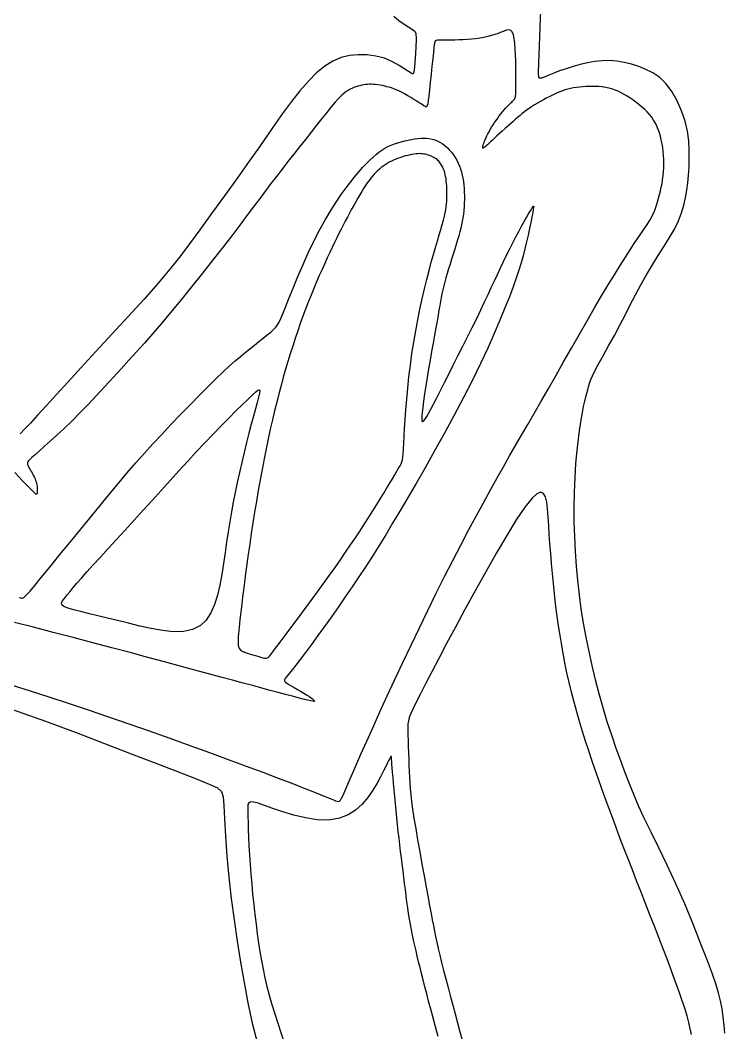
# Model space of a CAD drawing. Extents: x 22 to 188, y 36 to 263.
# Drawn here: x 82.2 to 126.7, y 149.8 to 213.8 of the extents above; entities that cross this region are included whole.
import ezdxf

# ---------------------------------------------------------------- set-up
doc = ezdxf.new("R2010")
doc.units = 0
doc.layers.add('1', color=7, linetype='Continuous')

msp = doc.modelspace()

# ---------------------------------------------------------------- linework, layer by layer
at = {"layer": '1', "color": 7, "linetype": 'Continuous'}
for points in [[(126.665, 149.748), (126.625, 150.253), (126.569, 150.767), (126.495, 151.282), (126.397, 151.792), (126.269, 152.304), (126.096, 152.865), (125.861, 153.538), (125.546, 154.383), (125.14, 155.436), (124.662, 156.641), (124.135, 157.917), (123.584, 159.184), (123.033, 160.373), (122.501, 161.466), (122.009, 162.458), (121.577, 163.342), (121.217, 164.122), (120.913, 164.831), (120.64, 165.512), (120.374, 166.208), (120.096, 166.953), (119.81, 167.745), (119.523, 168.575), (119.245, 169.432), (118.983, 170.307), (118.738, 171.194), (118.508, 172.088), (118.293, 172.984), (118.092, 173.878), (117.907, 174.77), (117.742, 175.662), (117.599, 176.555), (117.479, 177.453), (117.38, 178.356), (117.301, 179.268), (117.238, 180.191), (117.19, 181.127), (117.159, 182.069), (117.149, 183.012), (117.164, 183.947), (117.204, 184.866), (117.266, 185.749), (117.341, 186.573), (117.423, 187.315), (117.506, 187.958), (117.588, 188.507), (117.669, 188.971), (117.747, 189.359), (117.821, 189.683), (117.89, 189.954), (117.952, 190.187), (118.006, 190.396), (118.053, 190.597), (118.117, 190.822), (118.222, 191.105), (118.394, 191.478), (118.651, 191.965), (118.973, 192.543), (119.328, 193.178), (119.69, 193.835), (120.033, 194.488), (120.363, 195.133), (120.689, 195.773), (121.022, 196.41), (121.37, 197.046), (121.729, 197.677), (122.096, 198.296), (122.465, 198.897), (122.828, 199.475), (123.173, 200.03), (123.482, 200.565), (123.742, 201.08), (123.94, 201.579), (124.085, 202.064), (124.191, 202.541), (124.269, 203.014), (124.331, 203.487), (124.379, 203.969), (124.411, 204.468), (124.426, 204.993), (124.422, 205.551), (124.386, 206.139), (124.303, 206.754), (124.158, 207.39), (123.941, 208.038), (123.661, 208.67), (123.328, 209.251), (122.955, 209.749), (122.554, 210.138), (122.13, 210.432), (121.688, 210.656), (121.235, 210.831), (120.774, 210.978), (120.308, 211.094), (119.841, 211.173), (119.375, 211.21), (118.912, 211.201), (118.451, 211.151), (117.992, 211.069), (117.534, 210.961), (117.079, 210.835), (116.638, 210.699), (116.229, 210.559), (115.866, 210.421), (115.561, 210.293), (115.317, 210.186), (115.132, 210.111), (115.005, 210.079), (114.92, 210.14), (114.92, 210.14), (114.905, 210.428), (114.929, 211.074), (114.965, 212.129), (115.003, 213.333), (115.039, 214.35)], [(105.759, 214.022), (106.078, 213.751), (106.401, 213.516), (106.698, 213.323), (106.934, 213.181), (107.081, 213.074), (107.151, 212.912), (107.165, 212.579), (107.142, 212.015), (107.1, 211.358), (107.057, 210.798), (107.023, 210.481), (106.988, 210.365), (106.934, 210.367), (106.842, 210.415), (106.689, 210.511), (106.448, 210.667), (106.102, 210.89), (105.668, 211.136), (105.168, 211.353), (104.627, 211.499), (104.065, 211.57), (103.503, 211.577), (102.957, 211.523), (102.427, 211.395), (101.907, 211.176), (101.392, 210.853), (100.877, 210.43), (100.357, 209.912), (99.827, 209.306), (99.284, 208.621), (98.723, 207.861), (98.285, 207.242), (97.807, 206.554), (97.261, 205.769), (96.62, 204.856), (95.87, 203.803), (95.057, 202.674), (94.244, 201.55), (93.491, 200.515), (92.838, 199.622), (92.232, 198.817), (91.598, 198.019), (90.862, 197.147), (89.973, 196.143), (88.976, 195.046), (87.939, 193.919), (86.93, 192.827), (86.007, 191.821), (85.179, 190.914), (84.445, 190.108), (83.803, 189.404), (83.252, 188.803), (82.791, 188.306), (82.423, 187.911), (82.147, 187.618)], [(81.633, 171.742), (82.773, 171.383), (83.958, 171.002), (85.184, 170.6), (86.442, 170.18), (87.723, 169.745), (89.015, 169.299), (90.309, 168.847), (91.595, 168.392), (92.863, 167.938), (94.101, 167.489), (95.295, 167.052), (96.428, 166.632), (97.485, 166.237), (98.449, 165.873), (99.304, 165.546), (100.034, 165.263), (100.629, 165.028), (101.1, 164.84), (101.463, 164.691), (101.736, 164.579), (101.935, 164.497), (102.077, 164.44), (102.179, 164.405), (102.256, 164.389), (102.321, 164.404), (102.385, 164.466), (102.459, 164.59), (102.555, 164.792), (102.683, 165.086), (102.856, 165.489), (103.081, 166.01), (103.357, 166.644), (103.679, 167.376), (104.043, 168.196), (104.444, 169.092), (104.877, 170.05), (105.339, 171.059), (105.824, 172.107), (106.328, 173.182), (106.846, 174.275), (107.373, 175.374), (107.904, 176.468), (108.436, 177.546), (108.962, 178.598), (109.479, 179.614), (109.985, 180.592), (110.478, 181.528), (110.955, 182.422), (111.416, 183.273), (111.858, 184.077), (112.28, 184.834), (112.681, 185.545), (113.068, 186.223), (113.448, 186.882), (113.828, 187.54), (114.217, 188.211), (114.622, 188.91), (115.05, 189.654), (115.507, 190.453), (115.986, 191.296), (116.481, 192.165), (116.982, 193.045), (117.481, 193.918), (117.97, 194.769), (118.442, 195.58), (118.888, 196.338), (119.306, 197.039), (119.696, 197.681), (120.056, 198.265), (120.384, 198.788), (120.68, 199.25), (120.942, 199.649), (121.169, 199.987), (121.365, 200.271), (121.534, 200.513), (121.68, 200.724), (121.807, 200.913), (121.919, 201.092), (122.019, 201.27), (122.113, 201.457), (122.2, 201.654), (122.28, 201.859), (122.355, 202.071), (122.425, 202.29), (122.49, 202.514), (122.55, 202.743), (122.606, 202.975), (122.657, 203.21), (122.702, 203.449), (122.741, 203.691), (122.772, 203.936), (122.795, 204.185), (122.81, 204.437), (122.814, 204.693), (122.81, 204.95), (122.796, 205.207), (122.774, 205.462), (122.743, 205.713), (122.704, 205.959), (122.657, 206.198), (122.602, 206.428), (122.539, 206.65), (122.465, 206.863), (122.381, 207.068), (122.284, 207.265), (122.173, 207.454), (122.048, 207.637), (121.907, 207.812), (121.753, 207.981), (121.588, 208.143), (121.414, 208.298), (121.233, 208.445), (121.049, 208.586), (120.863, 208.72), (120.677, 208.847), (120.491, 208.967), (120.304, 209.077), (120.116, 209.178), (119.926, 209.269), (119.733, 209.348), (119.536, 209.415), (119.336, 209.469), (119.133, 209.511), (118.927, 209.542), (118.719, 209.563), (118.511, 209.575), (118.304, 209.58), (118.097, 209.578), (117.893, 209.571), (117.691, 209.557), (117.493, 209.538), (117.299, 209.514), (117.11, 209.483), (116.926, 209.446), (116.749, 209.403), (116.577, 209.354), (116.411, 209.299), (116.247, 209.237), (116.084, 209.169), (115.919, 209.094), (115.75, 209.012), (115.575, 208.924), (115.392, 208.828), (115.204, 208.728), (115.015, 208.623), (114.826, 208.514), (114.642, 208.404), (114.465, 208.294), (114.299, 208.184), (114.146, 208.076), (114.003, 207.968), (113.865, 207.859), (113.73, 207.746), (113.594, 207.627), (113.452, 207.501), (113.3, 207.366), (113.137, 207.221), (112.965, 207.068), (112.789, 206.911), (112.612, 206.753), (112.439, 206.598), (112.274, 206.45), (112.121, 206.311), (111.984, 206.184), (111.863, 206.071), (111.757, 205.972), (111.666, 205.887), (111.588, 205.816), (111.524, 205.76), (111.472, 205.718), (111.432, 205.692), (111.402, 205.68), (111.383, 205.682), (111.373, 205.697), (111.371, 205.725), (111.376, 205.764), (111.387, 205.814), (111.405, 205.875), (111.428, 205.946), (111.457, 206.027), (111.493, 206.117), (111.535, 206.218), (111.585, 206.327), (111.641, 206.446), (111.705, 206.574), (111.777, 206.709), (111.854, 206.849), (111.938, 206.994), (112.026, 207.14), (112.12, 207.288), (112.217, 207.434), (112.318, 207.577), (112.42, 207.717), (112.523, 207.85), (112.625, 207.977), (112.725, 208.096), (112.821, 208.205), (112.911, 208.303), (112.995, 208.389), (113.071, 208.464), (113.141, 208.53), (113.203, 208.588), (113.258, 208.64), (113.305, 208.687), (113.346, 208.732), (113.378, 208.775), (113.404, 208.82), (113.424, 208.868), (113.439, 208.923), (113.45, 208.988), (113.458, 209.064), (113.464, 209.155), (113.468, 209.263), (113.471, 209.393), (113.473, 209.548), (113.473, 209.733), (113.473, 209.95), (113.471, 210.205), (113.468, 210.502), (113.465, 210.84), (113.458, 211.206), (113.447, 211.582), (113.428, 211.951), (113.401, 212.295), (113.363, 212.596), (113.311, 212.836), (113.233, 213.025), (113.233, 213.025), (113.134, 213.126), (113.016, 213.156), (112.879, 213.134), (112.723, 213.078), (112.548, 213.004), (112.356, 212.928), (112.148, 212.855), (111.925, 212.787), (111.69, 212.723), (111.444, 212.667), (111.188, 212.62), (110.925, 212.583), (110.658, 212.554), (110.391, 212.534), (110.126, 212.52), (109.868, 212.512), (109.619, 212.507), (109.384, 212.506), (109.165, 212.506), (108.966, 212.506), (108.791, 212.505), (108.642, 212.502), (108.524, 212.496), (108.438, 212.482), (108.379, 212.446), (108.338, 212.37), (108.309, 212.237), (108.283, 212.029), (108.254, 211.728), (108.215, 211.327), (108.168, 210.852), (108.116, 210.342), (108.063, 209.833), (108.012, 209.363), (107.966, 208.969), (107.927, 208.678), (107.895, 208.482), (107.867, 208.364), (107.841, 208.304), (107.814, 208.286), (107.785, 208.292), (107.751, 208.306), (107.708, 208.329), (107.651, 208.361), (107.577, 208.407), (107.48, 208.468), (107.356, 208.546), (107.204, 208.642), (107.028, 208.752), (106.837, 208.869), (106.638, 208.988), (106.44, 209.102), (106.25, 209.206), (106.074, 209.294), (105.911, 209.367), (105.758, 209.428), (105.611, 209.479), (105.468, 209.523), (105.325, 209.561), (105.18, 209.597), (105.033, 209.628), (104.887, 209.656), (104.743, 209.679), (104.602, 209.696), (104.467, 209.708), (104.337, 209.713), (104.213, 209.712), (104.092, 209.705), (103.972, 209.693), (103.853, 209.675), (103.733, 209.652), (103.611, 209.624), (103.486, 209.591), (103.361, 209.552), (103.235, 209.507), (103.111, 209.456), (102.988, 209.398), (102.867, 209.33), (102.742, 209.247), (102.605, 209.138), (102.45, 208.996), (102.27, 208.81), (102.057, 208.574), (101.807, 208.28), (101.523, 207.935), (101.211, 207.548), (100.877, 207.128), (100.527, 206.685), (100.167, 206.226), (99.801, 205.761), (99.433, 205.292), (99.065, 204.823), (98.701, 204.355), (98.343, 203.891), (97.994, 203.433), (97.653, 202.98), (97.307, 202.518), (96.943, 202.029), (96.543, 201.497), (96.094, 200.903), (95.579, 200.23), (94.989, 199.469), (94.342, 198.642), (93.661, 197.78), (92.969, 196.913), (92.29, 196.072), (91.646, 195.287), (91.056, 194.582), (90.512, 193.945), (90, 193.359), (89.508, 192.807), (89.023, 192.269), (88.531, 191.729), (88.023, 191.173), (87.502, 190.606), (86.974, 190.039), (86.446, 189.481), (85.924, 188.943), (85.416, 188.434), (84.928, 187.963), (84.468, 187.535), (84.046, 187.152), (83.668, 186.817), (83.346, 186.535), (83.086, 186.306), (82.894, 186.133), (82.762, 186.007), (82.679, 185.918), (82.634, 185.857), (82.615, 185.812), (82.611, 185.775), (82.614, 185.737), (82.62, 185.695), (82.632, 185.649), (82.65, 185.598), (82.675, 185.54), (82.707, 185.476), (82.748, 185.405), (82.795, 185.327), (82.846, 185.244), (82.898, 185.155), (82.951, 185.063), (83.001, 184.968), (83.046, 184.872), (83.087, 184.775), (83.123, 184.678), (83.153, 184.583), (83.179, 184.491), (83.198, 184.404), (83.213, 184.322), (83.222, 184.246), (83.227, 184.176), (83.229, 184.111), (83.229, 184.051), (83.227, 183.998), (83.223, 183.95), (83.219, 183.908), (83.213, 183.872), (83.204, 183.843), (83.194, 183.821), (83.181, 183.806), (83.162, 183.802), (83.119, 183.828), (83.031, 183.906), (82.877, 184.058), (82.635, 184.307), (82.284, 184.675), (81.811, 185.176)], [(82.076, 177.281), (82.182, 177.257), (82.249, 177.245), (82.294, 177.245), (82.329, 177.254), (82.373, 177.278), (82.446, 177.338), (82.571, 177.465), (82.77, 177.688), (83.065, 178.035), (83.48, 178.535), (84.028, 179.206), (84.681, 180.011), (85.405, 180.905), (86.163, 181.84), (86.92, 182.768), (87.639, 183.643), (88.293, 184.428), (88.893, 185.134), (89.454, 185.782), (89.996, 186.393), (90.536, 186.988), (91.092, 187.587), (91.676, 188.207), (92.278, 188.837), (92.881, 189.459), (93.469, 190.057), (94.026, 190.615), (94.535, 191.115), (94.984, 191.545), (95.381, 191.913), (95.735, 192.231), (96.059, 192.51), (96.362, 192.762), (96.657, 193), (96.95, 193.232), (97.237, 193.457), (97.509, 193.672), (97.76, 193.874), (97.981, 194.057), (98.163, 194.218), (98.304, 194.36), (98.416, 194.503), (98.515, 194.675), (98.62, 194.903), (98.747, 195.214), (98.914, 195.635), (99.132, 196.184), (99.398, 196.837), (99.7, 197.561), (100.029, 198.325), (100.376, 199.096), (100.731, 199.839), (101.085, 200.53), (101.435, 201.163), (101.778, 201.742), (102.111, 202.268), (102.433, 202.745), (102.74, 203.173), (103.031, 203.557), (103.305, 203.899), (103.563, 204.203), (103.806, 204.473), (104.033, 204.712), (104.246, 204.924), (104.446, 205.112), (104.636, 205.279), (104.82, 205.427), (105.002, 205.557), (105.188, 205.673), (105.381, 205.774), (105.583, 205.865), (105.794, 205.945), (106.011, 206.016), (106.229, 206.078), (106.447, 206.133), (106.662, 206.181), (106.87, 206.223), (107.072, 206.258), (107.268, 206.285), (107.459, 206.303), (107.644, 206.31), (107.824, 206.305), (108, 206.287), (108.171, 206.255), (108.338, 206.208), (108.501, 206.144), (108.661, 206.064), (108.817, 205.966), (108.971, 205.85), (109.12, 205.718), (109.263, 205.572), (109.397, 205.415), (109.522, 205.251), (109.636, 205.08), (109.736, 204.907), (109.825, 204.73), (109.902, 204.548), (109.969, 204.363), (110.027, 204.171), (110.076, 203.974), (110.117, 203.771), (110.151, 203.561), (110.178, 203.346), (110.198, 203.125), (110.211, 202.9), (110.217, 202.671), (110.217, 202.438), (110.21, 202.203), (110.197, 201.967), (110.177, 201.733), (110.152, 201.503), (110.121, 201.277), (110.084, 201.056), (110.041, 200.837), (109.991, 200.615), (109.932, 200.384), (109.865, 200.14), (109.788, 199.877), (109.702, 199.593), (109.608, 199.291), (109.509, 198.98), (109.41, 198.664), (109.312, 198.352), (109.218, 198.049), (109.131, 197.76), (109.052, 197.485), (108.98, 197.222), (108.914, 196.968), (108.854, 196.721), (108.8, 196.48), (108.752, 196.24), (108.706, 195.993), (108.66, 195.73), (108.611, 195.441), (108.555, 195.117), (108.49, 194.747), (108.414, 194.327), (108.328, 193.861), (108.236, 193.359), (108.14, 192.831), (108.043, 192.286), (107.948, 191.734), (107.858, 191.184), (107.774, 190.651), (107.699, 190.148), (107.635, 189.69), (107.584, 189.292), (107.548, 188.968), (107.528, 188.728), (107.522, 188.564), (107.53, 188.463), (107.548, 188.413), (107.576, 188.401), (107.61, 188.415), (107.65, 188.446), (107.699, 188.501), (107.763, 188.59), (107.848, 188.725), (107.956, 188.915), (108.095, 189.172), (108.267, 189.502), (108.47, 189.9), (108.7, 190.355), (108.952, 190.859), (109.224, 191.401), (109.511, 191.972), (109.809, 192.562), (110.113, 193.161), (110.415, 193.76), (110.71, 194.348), (110.992, 194.916), (111.255, 195.454), (111.494, 195.955), (111.713, 196.423), (111.917, 196.866), (112.111, 197.289), (112.301, 197.701), (112.491, 198.108), (112.685, 198.514), (112.882, 198.918), (113.08, 199.315), (113.276, 199.699), (113.468, 200.068), (113.653, 200.416), (113.829, 200.738), (113.992, 201.032), (114.141, 201.294), (114.272, 201.521), (114.383, 201.709), (114.471, 201.855), (114.535, 201.956), (114.575, 202.006), (114.593, 202.001), (114.591, 201.935), (114.571, 201.804), (114.533, 201.601), (114.481, 201.325), (114.415, 200.988), (114.337, 200.603), (114.248, 200.184), (114.149, 199.747), (114.042, 199.304), (113.928, 198.866), (113.801, 198.422), (113.657, 197.957), (113.488, 197.456), (113.289, 196.904), (113.055, 196.285), (112.78, 195.587), (112.462, 194.812), (112.098, 193.963), (111.688, 193.046), (111.229, 192.063), (110.719, 191.02), (110.159, 189.924), (109.563, 188.797), (108.949, 187.664), (108.332, 186.551), (107.729, 185.481), (107.158, 184.481), (106.63, 183.568), (106.141, 182.736), (105.683, 181.968), (105.247, 181.25), (104.823, 180.566), (104.404, 179.903), (103.981, 179.247), (103.554, 178.597), (103.124, 177.954), (102.691, 177.317), (102.256, 176.688), (101.819, 176.068), (101.383, 175.458), (100.956, 174.871), (100.55, 174.319), (100.174, 173.814), (99.839, 173.371), (99.556, 173.001), (99.332, 172.714), (99.161, 172.501), (99.037, 172.347), (98.951, 172.241), (98.896, 172.167), (98.862, 172.114), (98.844, 172.068), (98.845, 172.025), (98.869, 171.98), (98.92, 171.929), (99.003, 171.868), (99.121, 171.792), (99.278, 171.699), (99.462, 171.592), (99.663, 171.477), (99.867, 171.36), (100.063, 171.245), (100.239, 171.137), (100.384, 171.042), (100.499, 170.96), (100.588, 170.89), (100.654, 170.831), (100.7, 170.784), (100.73, 170.748), (100.744, 170.722), (100.736, 170.708), (100.697, 170.708), (100.616, 170.722), (100.485, 170.751), (100.295, 170.799), (100.039, 170.864), (99.721, 170.947), (99.346, 171.045), (98.923, 171.157), (98.456, 171.28), (97.953, 171.414), (97.418, 171.557), (96.845, 171.71), (96.229, 171.875), (95.562, 172.055), (94.837, 172.25), (94.048, 172.464), (93.189, 172.696), (92.262, 172.947), (91.27, 173.215), (90.217, 173.498), (89.107, 173.796), (87.942, 174.106), (86.73, 174.426), (85.488, 174.752), (84.237, 175.078), (82.999, 175.397), (81.794, 175.703)], [(124.56, 149.675), (124.49, 150.034), (124.398, 150.422), (124.281, 150.85), (124.137, 151.324), (123.964, 151.851), (123.765, 152.426), (123.543, 153.044), (123.301, 153.695), (123.045, 154.375), (122.776, 155.075), (122.5, 155.789), (122.219, 156.51), (121.937, 157.232), (121.656, 157.951), (121.376, 158.666), (121.099, 159.375), (120.827, 160.075), (120.559, 160.763), (120.298, 161.439), (120.045, 162.099), (119.801, 162.743), (119.564, 163.371), (119.335, 163.988), (119.113, 164.596), (118.896, 165.197), (118.684, 165.796), (118.477, 166.394), (118.273, 166.994), (118.072, 167.599), (117.875, 168.208), (117.683, 168.821), (117.497, 169.437), (117.318, 170.055), (117.148, 170.674), (116.987, 171.293), (116.836, 171.912), (116.697, 172.53), (116.568, 173.147), (116.45, 173.764), (116.341, 174.383), (116.24, 175.004), (116.148, 175.627), (116.062, 176.255), (115.982, 176.887), (115.909, 177.523), (115.84, 178.162), (115.777, 178.799), (115.72, 179.431), (115.668, 180.053), (115.621, 180.663), (115.58, 181.258), (115.545, 181.832), (115.513, 182.38), (115.475, 182.881), (115.42, 183.311), (115.337, 183.645), (115.213, 183.862), (115.039, 183.935), (114.802, 183.842), (114.492, 183.559), (114.039, 182.986), (114.039, 182.986), (113.497, 182.184), (112.889, 181.204), (112.238, 180.096), (111.566, 178.913), (110.896, 177.703), (110.25, 176.519), (109.647, 175.404), (109.094, 174.371), (108.594, 173.428), (108.148, 172.579), (107.76, 171.832), (107.433, 171.192), (107.169, 170.667), (106.969, 170.258), (106.826, 169.942), (106.731, 169.696), (106.675, 169.491), (106.647, 169.303), (106.64, 169.106), (106.644, 168.873), (106.651, 168.585), (106.66, 168.248), (106.67, 167.875), (106.682, 167.48), (106.695, 167.074), (106.709, 166.671), (106.724, 166.284), (106.741, 165.92), (106.761, 165.567), (106.789, 165.207), (106.827, 164.823), (106.877, 164.396), (106.944, 163.909), (107.031, 163.344), (107.138, 162.691), (107.261, 161.971), (107.395, 161.211), (107.534, 160.439), (107.672, 159.684), (107.803, 158.972), (107.92, 158.333), (108.021, 157.786), (108.108, 157.319), (108.184, 156.913), (108.254, 156.548), (108.323, 156.205), (108.395, 155.863), (108.475, 155.503), (108.565, 155.11), (108.666, 154.68), (108.779, 154.217), (108.903, 153.72), (109.037, 153.193), (109.181, 152.637), (109.335, 152.053), (109.478, 151.521), (109.627, 150.973), (109.78, 150.41), (109.935, 149.836), (110.09, 149.254)], [(81.654, 170.2), (83.743, 169.459), (85.682, 168.74), (87.484, 168.053), (89.16, 167.406), (90.71, 166.809), (92.086, 166.278), (93.23, 165.833), (94.082, 165.491), (94.609, 165.248), (94.879, 165.015), (94.984, 164.68), (95.016, 164.131), (95.055, 163.287), (95.118, 162.198), (95.209, 160.945), (95.331, 159.607), (95.486, 158.253), (95.667, 156.903), (95.867, 155.565), (96.077, 154.244), (96.294, 152.946), (96.532, 151.663), (96.81, 150.383), (97.147, 149.096)], [(108.549, 149.546), (108.388, 150.145), (108.234, 150.718), (108.091, 151.257), (107.958, 151.763), (107.834, 152.239), (107.719, 152.687), (107.611, 153.111), (107.51, 153.512), (107.415, 153.895), (107.325, 154.26), (107.24, 154.612), (107.159, 154.954), (107.082, 155.288), (107.009, 155.617), (106.939, 155.946), (106.873, 156.276), (106.81, 156.612), (106.75, 156.956), (106.693, 157.312), (106.639, 157.677), (106.587, 158.052), (106.536, 158.434), (106.486, 158.824), (106.437, 159.218), (106.388, 159.616), (106.339, 160.017), (106.289, 160.42), (106.238, 160.826), (106.188, 161.235), (106.138, 161.648), (106.087, 162.067), (106.038, 162.492), (105.99, 162.925), (105.942, 163.366), (105.897, 163.815), (105.853, 164.265), (105.811, 164.708), (105.772, 165.135), (105.737, 165.539), (105.705, 165.909), (105.678, 166.239), (105.655, 166.52), (105.637, 166.746), (105.623, 166.921), (105.613, 167.051), (105.605, 167.143), (105.6, 167.203), (105.595, 167.238), (105.59, 167.254), (105.585, 167.258), (105.578, 167.254), (105.564, 167.235), (105.54, 167.192), (105.501, 167.117), (105.443, 167.001), (105.36, 166.835), (105.248, 166.611), (105.103, 166.318), (104.921, 165.955), (104.697, 165.539), (104.43, 165.097), (104.116, 164.651), (103.751, 164.226), (103.334, 163.848), (102.862, 163.54), (102.33, 163.327), (101.652, 163.22), (101.652, 163.22), (100.923, 163.239), (100.175, 163.352), (99.437, 163.53), (98.74, 163.741), (98.114, 163.956), (97.591, 164.143), (97.191, 164.277), (96.905, 164.351), (96.713, 164.363), (96.599, 164.312), (96.541, 164.196), (96.524, 164.014), (96.526, 163.762), (96.534, 163.442), (96.545, 163.058), (96.559, 162.618), (96.578, 162.128), (96.603, 161.595), (96.635, 161.026), (96.674, 160.429), (96.721, 159.81), (96.776, 159.176), (96.838, 158.534), (96.905, 157.891), (96.977, 157.253), (97.053, 156.629), (97.132, 156.024), (97.213, 155.444), (97.299, 154.883), (97.392, 154.336), (97.495, 153.795), (97.609, 153.255), (97.739, 152.708), (97.886, 152.147), (98.051, 151.569), (98.232, 150.979), (98.423, 150.385), (98.619, 149.796), (98.816, 149.218)]]:
    msp.add_lwpolyline(points, dxfattribs=at)
for points in [[(96.027, 174.008), (96.093, 173.942), (96.173, 173.886), (96.268, 173.839), (96.376, 173.797), (96.497, 173.758), (96.63, 173.718), (96.773, 173.675), (96.923, 173.63), (97.073, 173.586), (97.22, 173.543), (97.357, 173.505), (97.48, 173.473), (97.584, 173.449), (97.667, 173.437), (97.738, 173.445), (97.811, 173.485), (97.897, 173.568), (98.011, 173.704), (98.163, 173.904), (98.369, 174.18), (98.635, 174.537), (98.955, 174.965), (99.315, 175.449), (99.705, 175.973), (100.112, 176.522), (100.524, 177.081), (100.93, 177.633), (101.318, 178.168), (101.69, 178.684), (102.045, 179.183), (102.385, 179.667), (102.712, 180.138), (103.025, 180.599), (103.328, 181.051), (103.621, 181.496), (103.902, 181.931), (104.173, 182.355), (104.431, 182.764), (104.675, 183.157), (104.906, 183.531), (105.123, 183.882), (105.323, 184.21), (105.508, 184.512), (105.675, 184.788), (105.824, 185.037), (105.953, 185.256), (106.062, 185.446), (106.151, 185.605), (106.218, 185.735), (106.266, 185.855), (106.302, 185.985), (106.327, 186.146), (106.346, 186.36), (106.364, 186.647), (106.385, 187.029), (106.408, 187.454), (106.437, 187.956), (106.473, 188.524), (106.518, 189.147), (106.572, 189.814), (106.636, 190.513), (106.712, 191.232), (106.8, 191.962), (106.901, 192.691), (107.014, 193.413), (107.137, 194.126), (107.268, 194.824), (107.405, 195.502), (107.547, 196.158), (107.691, 196.785), (107.837, 197.381), (107.981, 197.941), (108.124, 198.465), (108.261, 198.953), (108.392, 199.404), (108.516, 199.82), (108.629, 200.2), (108.731, 200.544), (108.82, 200.853), (108.893, 201.127), (108.954, 201.37), (109.001, 201.588), (109.038, 201.785), (109.066, 201.966), (109.086, 202.137), (109.1, 202.302), (109.108, 202.467), (109.113, 202.634), (109.115, 202.804), (109.113, 202.974), (109.108, 203.142), (109.1, 203.306), (109.088, 203.465), (109.073, 203.615), (109.054, 203.756), (109.032, 203.886), (109.007, 204.004), (108.979, 204.113), (108.949, 204.213), (108.917, 204.304), (108.883, 204.389), (108.847, 204.468), (108.811, 204.541), (108.773, 204.61), (108.734, 204.675), (108.692, 204.736), (108.647, 204.794), (108.599, 204.85), (108.546, 204.902), (108.487, 204.952), (108.423, 205.001), (108.352, 205.047), (108.275, 205.091), (108.194, 205.133), (108.108, 205.172), (108.02, 205.207), (107.93, 205.239), (107.838, 205.266), (107.747, 205.289), (107.656, 205.307), (107.564, 205.32), (107.47, 205.327), (107.374, 205.329), (107.272, 205.325), (107.165, 205.316), (107.05, 205.301), (106.926, 205.28), (106.793, 205.254), (106.651, 205.221), (106.504, 205.184), (106.352, 205.14), (106.199, 205.092), (106.045, 205.039), (105.893, 204.982), (105.745, 204.92), (105.602, 204.853), (105.465, 204.782), (105.333, 204.707), (105.206, 204.626), (105.083, 204.541), (104.964, 204.45), (104.848, 204.354), (104.735, 204.252), (104.624, 204.144), (104.516, 204.029), (104.408, 203.906), (104.3, 203.774), (104.191, 203.632), (104.081, 203.479), (103.968, 203.313), (103.851, 203.134), (103.731, 202.941), (103.607, 202.736), (103.48, 202.519), (103.351, 202.292), (103.22, 202.058), (103.088, 201.817), (102.955, 201.571), (102.823, 201.322), (102.692, 201.07), (102.56, 200.815), (102.427, 200.554), (102.292, 200.285), (102.155, 200.005), (102.013, 199.714), (101.866, 199.408), (101.714, 199.085), (101.555, 198.745), (101.391, 198.387), (101.222, 198.013), (101.05, 197.625), (100.876, 197.222), (100.701, 196.808), (100.526, 196.383), (100.353, 195.947), (100.181, 195.504), (100.013, 195.052), (99.847, 194.592), (99.684, 194.126), (99.524, 193.653), (99.367, 193.173), (99.214, 192.687), (99.063, 192.196), (98.916, 191.7), (98.772, 191.196), (98.63, 190.683), (98.492, 190.159), (98.355, 189.623), (98.22, 189.07), (98.086, 188.501), (97.954, 187.913), (97.823, 187.304), (97.692, 186.677), (97.564, 186.034), (97.438, 185.378), (97.314, 184.711), (97.193, 184.037), (97.076, 183.357), (96.962, 182.674), (96.853, 181.992), (96.748, 181.316), (96.649, 180.653), (96.555, 180.009), (96.468, 179.391), (96.388, 178.804), (96.315, 178.255), (96.25, 177.751), (96.193, 177.295), (96.144, 176.886), (96.101, 176.52), (96.065, 176.193), (96.034, 175.9), (96.007, 175.637), (95.983, 175.401), (95.963, 175.187), (95.944, 174.993), (95.929, 174.816), (95.918, 174.656), (95.912, 174.512), (95.914, 174.384), (95.925, 174.272), (95.945, 174.173), (95.976, 174.089), (96.027, 174.008)], [(93.047, 175.258), (92.466, 175.134), (91.823, 175.118), (91.135, 175.186), (90.421, 175.313), (89.699, 175.476), (88.989, 175.652), (88.306, 175.819), (87.662, 175.974), (87.064, 176.117), (86.52, 176.248), (86.04, 176.367), (85.632, 176.474), (85.303, 176.569), (85.059, 176.653), (84.894, 176.729), (84.798, 176.803), (84.761, 176.88), (84.773, 176.964), (84.825, 177.06), (84.906, 177.174), (85.01, 177.309), (85.139, 177.472), (85.299, 177.669), (85.497, 177.904), (85.737, 178.183), (86.025, 178.512), (86.367, 178.896), (86.766, 179.338), (87.216, 179.833), (87.708, 180.371), (88.234, 180.945), (88.783, 181.545), (89.348, 182.163), (89.92, 182.791), (90.49, 183.421), (91.058, 184.049), (91.621, 184.673), (92.18, 185.288), (92.732, 185.892), (93.277, 186.483), (93.815, 187.056), (94.342, 187.609), (94.852, 188.135), (95.334, 188.624), (95.78, 189.07), (96.181, 189.465), (96.527, 189.8), (96.809, 190.068), (97.021, 190.262), (97.166, 190.376), (97.251, 190.406), (97.282, 190.348), (97.266, 190.197), (97.208, 189.949), (97.115, 189.599), (97.01, 189.209), (96.887, 188.749), (96.75, 188.231), (96.604, 187.666), (96.451, 187.066), (96.296, 186.443), (96.144, 185.808), (95.997, 185.172), (95.86, 184.544), (95.732, 183.924), (95.612, 183.306), (95.499, 182.687), (95.391, 182.062), (95.289, 181.428), (95.19, 180.78), (95.094, 180.115), (94.997, 179.431), (94.893, 178.744), (94.77, 178.069), (94.62, 177.426), (94.432, 176.831), (94.197, 176.302), (93.905, 175.857), (93.546, 175.513), (93.047, 175.258)]]:
    msp.add_lwpolyline(points, close=True, dxfattribs=at)

doc.saveas('drawing.dxf')
